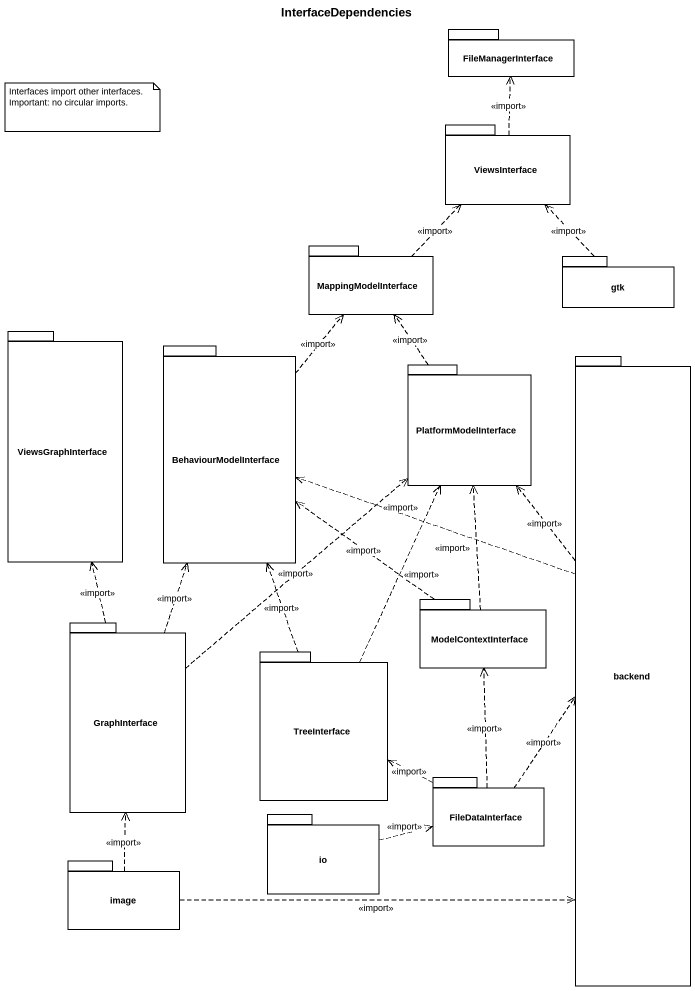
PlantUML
@startuml
title InterfaceDependencies
package FileManagerInterface {
}
package ViewsInterface {
}
package MappingModelInterface {
}
package gtk {
}
package ViewsGraphInterface {
}
package BehaviourModelInterface {
}
package PlatformModelInterface {
}
package backend {
}
package ModelContextInterface {
}
package GraphInterface {
}
package TreeInterface {
}
package FileDataInterface {
}
package io {
}
package image {
}
ViewsInterface .up.> FileManagerInterface : <<import>>
MappingModelInterface .up.> ViewsInterface : <<import>>
gtk .up.> ViewsInterface : <<import>>
BehaviourModelInterface .up.> MappingModelInterface : <<import>>
PlatformModelInterface .up.> MappingModelInterface : <<import>>
backend .left.> BehaviourModelInterface : <<import>>
backend .up.> PlatformModelInterface : <<import>>
ModelContextInterface .up.> BehaviourModelInterface : <<import>>
ModelContextInterface .up.> PlatformModelInterface : <<import>>
GraphInterface .up.> ViewsGraphInterface : <<import>>
GraphInterface .up.> BehaviourModelInterface : <<import>>
GraphInterface .up.> PlatformModelInterface : <<import>>
TreeInterface .up.> BehaviourModelInterface : <<import>>
TreeInterface .up.> PlatformModelInterface : <<import>>
FileDataInterface .up.> backend : <<import>>
FileDataInterface .up.> ModelContextInterface : <<import>>
FileDataInterface .left.> TreeInterface : <<import>>
io .right.> FileDataInterface : <<import>>
image .right.> backend : <<import>>
image .up.> GraphInterface : <<import>>
note as N1
  Interfaces import other interfaces.
  Important: no circular imports.
end note
@enduml
